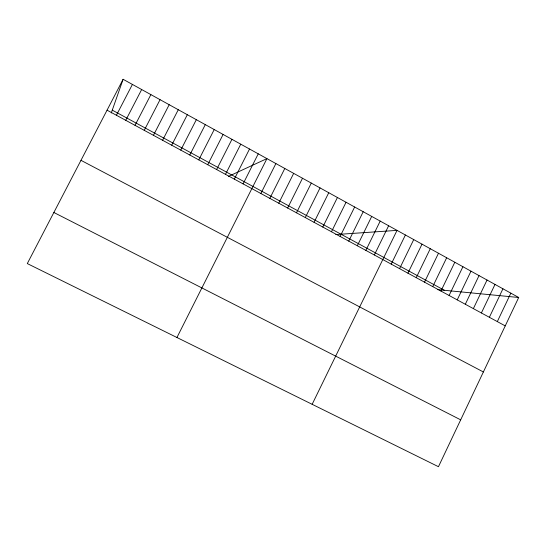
<?xml version="1.0" encoding="UTF-8"?>
<svg xmlns="http://www.w3.org/2000/svg" width="546" height="546" viewBox="0 0 546 546"><rect width="100%" height="100%" fill="white"/><g stroke="black" fill="none" stroke-linecap="round" stroke-linejoin="round"><path stroke-width="0.82" d="M111.275 112.988L123.109 79.293L518.7 297.488L438.458 466.707L27.3 263.575L123.109 79.293M489.373 317.294L502.934 288.793M497.317 321.601L510.838 293.147M473.368 308.626L487.032 280.023M481.388 312.967L495.004 284.418M449.099 295.482L462.919 266.721M457.227 299.877L470.993 271.171M465.315 304.265L479.033 275.607M432.746 286.616L446.669 257.753M440.943 291.059L454.811 262.251M416.243 277.675L430.268 248.71M424.508 282.159L438.486 253.242M399.59 268.659L413.725 239.585M407.937 273.177L422.017 244.158M312.155 404.306L397.038 230.378L335.756 234.562M391.216 264.121L405.398 234.992M357.316 245.755L371.717 216.414M365.847 250.375L380.193 221.089M374.338 254.975L388.636 225.744M340.131 236.445L354.647 207.002M348.744 241.114L363.199 211.718M322.795 227.054L337.421 197.502M331.483 231.763L346.055 202.266M305.303 217.581L320.045 187.913M314.066 222.331L328.753 192.718M287.646 208.012L302.504 178.242M296.492 212.81L311.295 183.087M269.826 198.362L284.8 168.475M278.76 203.201L293.673 173.369M176.945 337.503L266.933 158.62L228.399 176.419M260.858 193.502L275.887 163.561M234.316 179.122L249.522 149.017M243.1 183.879L258.244 153.829M216.625 169.54L231.948 139.326M225.491 174.345L240.752 144.185M198.778 159.876L214.223 129.545M207.726 164.715L223.102 134.446M180.767 150.116L196.328 119.683M189.796 155.003L205.296 124.624M162.592 140.267L178.276 109.719M171.697 145.202L187.319 114.715M144.246 130.33L160.053 99.672M153.44 135.312L169.185 104.709M125.737 120.304L141.667 89.53M135.012 125.327L150.88 94.615M116.414 115.254L132.405 84.425M437.387 289.612L518.7 297.488M53.863 212.483L460.681 419.847M80.979 160.333L483.381 371.969M112.278 110.142L444.383 290.288M107.05 110.183L505.234 325.887"/></g></svg>
